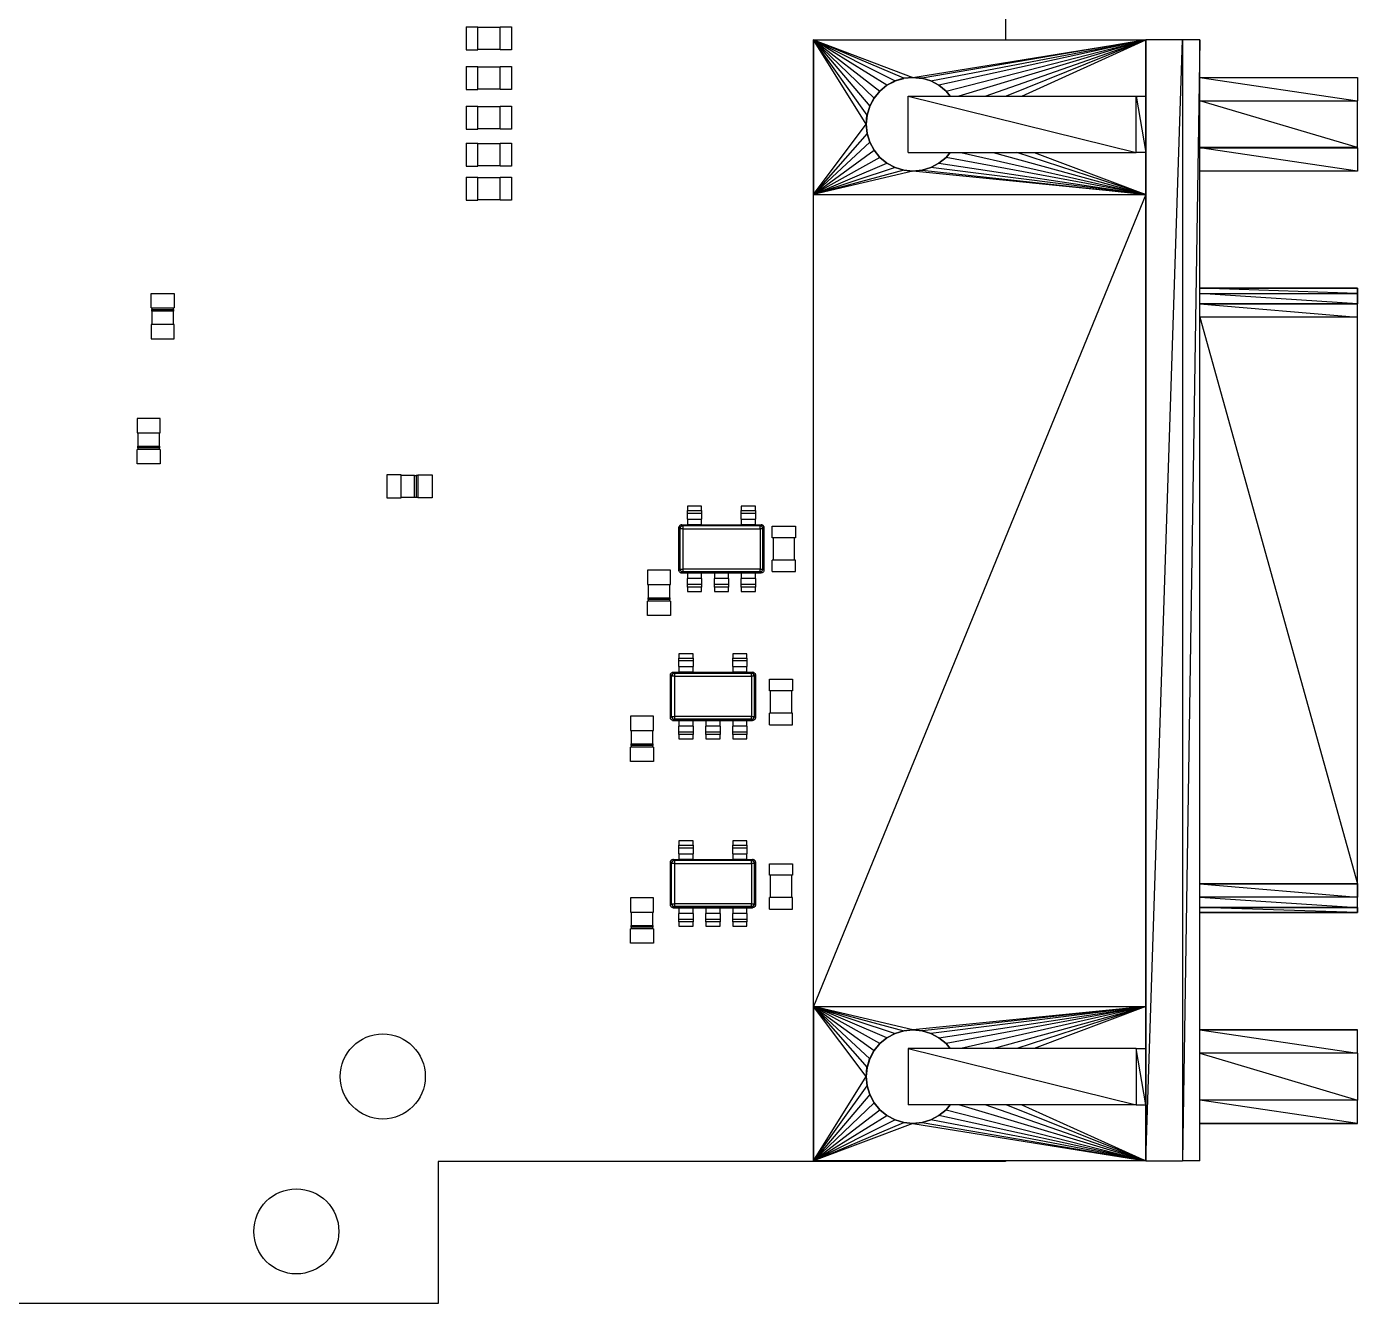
# Model space of a CAD drawing. Header units: millimetres. Extents: x -3 to 395, y 18 to 269.
# Drawn here: x 82.15 to 129.07, y 122.72 to 167.74 of the extents above; entities that cross this region are included whole.
import ezdxf

# ---------------------------------------------------------------- set-up
doc = ezdxf.new("R2010")
doc.units = ezdxf.units.MM

msp = doc.modelspace()

# ---------------------------------------------------------------- linework, layer by layer
at = {"color": 7, "linetype": 'Continuous', "lineweight": 25}
for p, q in [((116.66, 186.843), (116.66, 167.265)), ((97.645, 167.728), (97.645, 166.917)), ((97.645, 167.728), (98.051, 167.728)), ((98.051, 166.917), (98.051, 167.728)), ((98.839, 167.704), (98.051, 167.704)), ((98.839, 166.917), (98.839, 167.728)), ((98.839, 167.728), (99.245, 167.728)), ((99.245, 167.728), (99.245, 166.917)), ((109.892, 167.265), (113.397, 165.944)), ((113.075, 165.913), (109.892, 167.265)), ((109.892, 167.265), (109.892, 161.817)), ((109.892, 167.265), (121.604, 167.265)), ((109.892, 167.265), (111.872, 164.925)), ((111.778, 164.615), (109.892, 167.265)), ((111.746, 164.293), (109.892, 167.265)), ((109.892, 167.265), (112.766, 165.819)), ((112.48, 165.666), (109.892, 167.265)), ((109.892, 167.265), (112.025, 165.211)), ((109.892, 167.265), (112.23, 165.461)), ((109.892, 161.817), (109.892, 167.265)), ((113.397, 165.944), (121.604, 167.265)), ((121.604, 167.265), (113.719, 165.913)), ((114.029, 165.819), (121.604, 167.265)), ((121.604, 167.265), (114.315, 165.666)), ((114.565, 165.461), (121.604, 167.265)), ((121.604, 167.265), (115.013, 165.284)), ((115.948, 165.284), (121.604, 167.265)), ((121.604, 167.265), (116.68, 165.284)), ((117.234, 165.284), (121.604, 167.265)), ((121.604, 167.265), (121.604, 161.817)), ((122.897, 167.265), (121.604, 167.265)), ((121.604, 127.743), (122.897, 167.265)), ((121.604, 127.743), (121.604, 167.265)), ((123.514, 167.265), (122.897, 167.265)), ((122.897, 167.265), (122.897, 127.743)), ((123.514, 167.265), (122.897, 127.743)), ((123.514, 127.743), (123.514, 167.265)), ((97.645, 166.917), (98.051, 166.917)), ((98.051, 166.942), (98.839, 166.942)), ((99.245, 166.917), (98.839, 166.917)), ((97.645, 166.328), (97.645, 165.517)), ((97.645, 166.328), (98.051, 166.328)), ((98.051, 165.517), (98.051, 166.328)), ((98.839, 166.304), (98.051, 166.304)), ((98.839, 165.517), (98.839, 166.328)), ((98.839, 166.328), (99.245, 166.328)), ((99.245, 166.328), (99.245, 165.517)), ((112.48, 165.666), (112.23, 165.461)), ((112.23, 165.461), (112.48, 165.666)), ((112.766, 165.819), (112.48, 165.666)), ((112.48, 165.666), (112.766, 165.818)), ((113.075, 165.913), (112.766, 165.819)), ((112.766, 165.819), (113.075, 165.912)), ((113.397, 165.944), (113.075, 165.913)), ((113.075, 165.913), (113.397, 165.944)), ((113.397, 165.944), (113.719, 165.912)), ((113.719, 165.913), (113.397, 165.944)), ((113.719, 165.913), (114.029, 165.819)), ((114.029, 165.819), (113.719, 165.913)), ((114.315, 165.666), (114.029, 165.819)), ((114.029, 165.819), (114.315, 165.666)), ((114.315, 165.666), (114.565, 165.461)), ((114.565, 165.461), (114.315, 165.666)), ((123.514, 165.944), (129.069, 165.119)), ((123.514, 165.944), (129.069, 165.944)), ((129.069, 165.944), (129.069, 165.119)), ((97.645, 165.517), (98.051, 165.517)), ((98.051, 165.542), (98.839, 165.542)), ((99.245, 165.517), (98.839, 165.517)), ((112.025, 165.211), (111.872, 164.925)), ((111.872, 164.925), (112.024, 165.211)), ((112.025, 165.211), (112.23, 165.461)), ((112.23, 165.461), (112.025, 165.211)), ((113.232, 165.284), (121.274, 163.303)), ((113.232, 163.303), (113.232, 165.284)), ((113.232, 165.284), (121.274, 165.284)), ((114.71, 165.284), (114.565, 165.461)), ((114.565, 165.461), (114.71, 165.284)), ((121.274, 163.303), (121.274, 165.284)), ((121.274, 165.284), (121.604, 163.303)), ((121.274, 165.284), (121.604, 165.284)), ((97.645, 164.928), (97.645, 164.117)), ((97.645, 164.928), (98.051, 164.928)), ((98.051, 164.117), (98.051, 164.928)), ((98.839, 164.904), (98.051, 164.904)), ((98.839, 164.928), (99.245, 164.928)), ((98.839, 164.117), (98.839, 164.928)), ((99.245, 164.928), (99.245, 164.117)), ((111.872, 164.925), (111.778, 164.615)), ((111.778, 164.615), (111.872, 164.925)), ((129.069, 163.468), (123.514, 165.119)), ((123.514, 165.119), (129.069, 165.119)), ((129.069, 163.468), (129.069, 165.119)), ((109.892, 161.817), (111.746, 164.293)), ((111.778, 164.615), (111.746, 164.293)), ((111.746, 164.293), (111.777, 164.615)), ((111.746, 164.293), (111.778, 163.971)), ((111.778, 163.971), (111.746, 164.293)), ((97.645, 164.117), (98.051, 164.117)), ((98.051, 164.141), (98.839, 164.141)), ((99.245, 164.117), (98.839, 164.117)), ((111.778, 163.971), (109.892, 161.817)), ((111.872, 163.662), (111.778, 163.971)), ((111.778, 163.971), (111.872, 163.662)), ((97.645, 163.629), (97.645, 162.817)), ((97.645, 163.629), (98.051, 163.629)), ((98.051, 162.817), (98.051, 163.629)), ((98.839, 163.604), (98.051, 163.604)), ((98.839, 162.817), (98.839, 163.629)), ((98.839, 163.629), (99.245, 163.629)), ((99.245, 163.629), (99.245, 162.817)), ((111.872, 163.662), (109.892, 161.817)), ((109.892, 161.817), (112.025, 163.376)), ((111.872, 163.662), (112.025, 163.376)), ((112.025, 163.376), (111.872, 163.662)), ((112.23, 163.126), (112.025, 163.376)), ((112.025, 163.376), (112.23, 163.126)), ((113.232, 163.303), (121.274, 163.303)), ((114.565, 163.126), (114.71, 163.303)), ((114.71, 163.303), (114.565, 163.126)), ((115.09, 163.303), (121.604, 161.817)), ((116.223, 163.303), (121.604, 161.817)), ((121.604, 161.817), (117.059, 163.303)), ((117.669, 163.303), (121.604, 161.817)), ((121.604, 163.303), (121.274, 163.303)), ((129.069, 163.468), (123.514, 163.468)), ((129.069, 162.642), (123.514, 163.467)), ((123.514, 163.467), (129.069, 163.467)), ((129.069, 163.468), (129.066, 163.467)), ((129.069, 163.467), (129.069, 163.468)), ((129.069, 163.467), (129.069, 162.642)), ((98.051, 162.842), (98.839, 162.842)), ((112.23, 163.126), (109.892, 161.817)), ((109.892, 161.817), (112.48, 162.921)), ((112.48, 162.921), (112.23, 163.126)), ((112.23, 163.126), (112.48, 162.921)), ((112.48, 162.921), (112.766, 162.768)), ((112.766, 162.768), (112.48, 162.92)), ((114.315, 162.921), (114.029, 162.768)), ((114.029, 162.768), (114.315, 162.921)), ((114.565, 163.126), (114.315, 162.921)), ((114.315, 162.921), (114.565, 163.126)), ((114.315, 162.921), (121.604, 161.817)), ((121.604, 161.817), (114.565, 163.126)), ((97.645, 162.817), (98.051, 162.817)), ((97.645, 162.428), (97.645, 161.616)), ((97.645, 162.428), (98.051, 162.428)), ((98.051, 161.616), (98.051, 162.428)), ((98.839, 162.404), (98.051, 162.404)), ((99.245, 162.817), (98.839, 162.817)), ((98.839, 162.428), (99.245, 162.428)), ((98.839, 161.616), (98.839, 162.428)), ((99.245, 162.428), (99.245, 161.616)), ((112.766, 162.768), (109.892, 161.817)), ((113.075, 162.674), (109.892, 161.817)), ((113.397, 162.642), (109.892, 161.817)), ((112.766, 162.768), (113.075, 162.674)), ((113.075, 162.674), (112.766, 162.767)), ((113.075, 162.674), (113.397, 162.642)), ((113.397, 162.642), (113.075, 162.673)), ((113.397, 162.642), (113.719, 162.674)), ((113.719, 162.674), (113.397, 162.642)), ((121.604, 161.817), (113.397, 162.642)), ((114.029, 162.768), (113.719, 162.674)), ((113.719, 162.674), (114.029, 162.768)), ((113.719, 162.674), (121.604, 161.817)), ((121.604, 161.817), (114.029, 162.768)), ((129.069, 162.642), (123.514, 162.642)), ((97.645, 161.616), (98.051, 161.616)), ((98.051, 161.642), (98.839, 161.642)), ((99.245, 161.616), (98.839, 161.616)), ((109.892, 161.817), (121.604, 161.817)), ((109.892, 133.191), (109.892, 161.817)), ((121.604, 161.817), (109.892, 133.191)), ((121.604, 161.817), (121.604, 133.191)), ((86.539, 158.322), (87.351, 158.322)), ((86.539, 157.815), (86.539, 158.322)), ((87.351, 158.322), (87.351, 157.815)), ((129.066, 158.328), (123.514, 158.51)), ((123.514, 158.51), (129.069, 158.51)), ((129.069, 158.51), (123.514, 158.51)), ((129.069, 157.962), (123.514, 158.328)), ((123.514, 158.328), (129.069, 158.328)), ((129.069, 158.51), (129.067, 158.51)), ((129.069, 158.51), (129.069, 158.328)), ((129.069, 158.328), (129.069, 158.51)), ((129.069, 157.962), (129.069, 158.328)), ((129.069, 158.328), (129.069, 157.962)), ((86.539, 157.815), (87.351, 157.815)), ((86.561, 157.757), (87.329, 157.757)), ((86.561, 157.698), (86.561, 157.757)), ((87.329, 157.698), (86.561, 157.698)), ((86.564, 157.815), (86.564, 157.757)), ((86.564, 157.698), (86.564, 157.231)), ((87.326, 157.757), (87.326, 157.815)), ((87.326, 157.231), (87.326, 157.698)), ((87.329, 157.757), (87.329, 157.698)), ((123.514, 157.962), (129.069, 157.493)), ((123.514, 157.962), (129.069, 157.962)), ((129.069, 157.962), (123.514, 157.962)), ((126.736, 157.962), (126.738, 157.962)), ((129.069, 157.493), (129.069, 157.962)), ((87.351, 157.231), (86.539, 157.231)), ((86.539, 157.231), (86.539, 156.722)), ((87.351, 156.722), (87.351, 157.231)), ((123.514, 157.493), (129.069, 137.515)), ((129.069, 157.493), (123.514, 157.493)), ((129.069, 137.515), (129.069, 157.493)), ((86.539, 156.722), (87.351, 156.722)), ((86.039, 153.923), (86.039, 153.415)), ((86.851, 153.923), (86.039, 153.923)), ((86.851, 153.415), (86.851, 153.923)), ((86.039, 153.415), (86.851, 153.415)), ((86.064, 153.415), (86.064, 152.948)), ((86.826, 152.948), (86.826, 153.415)), ((86.851, 152.831), (86.039, 152.831)), ((86.039, 152.323), (86.039, 152.831)), ((86.061, 152.889), (86.061, 152.948)), ((86.061, 152.948), (86.829, 152.948)), ((86.829, 152.889), (86.061, 152.889)), ((86.064, 152.889), (86.064, 152.831)), ((86.826, 152.831), (86.826, 152.889)), ((86.829, 152.948), (86.829, 152.889)), ((86.851, 152.831), (86.851, 152.323)), ((86.851, 152.323), (86.039, 152.323)), ((94.845, 151.929), (94.845, 151.117)), ((95.353, 151.929), (94.845, 151.929)), ((95.353, 151.117), (95.353, 151.929)), ((95.82, 151.904), (95.353, 151.904)), ((95.82, 151.907), (95.879, 151.907)), ((95.82, 151.139), (95.82, 151.907)), ((95.879, 151.907), (95.879, 151.139)), ((95.937, 151.904), (95.879, 151.904)), ((95.937, 151.929), (95.937, 151.117)), ((95.937, 151.929), (96.445, 151.929)), ((96.445, 151.929), (96.445, 151.117)), ((94.845, 151.117), (95.353, 151.117)), ((95.353, 151.142), (95.82, 151.142)), ((95.879, 151.139), (95.82, 151.139)), ((95.879, 151.142), (95.937, 151.142)), ((96.445, 151.117), (95.937, 151.117)), ((105.945, 150.823), (105.445, 150.823)), ((105.445, 150.823), (105.445, 150.673)), ((105.445, 150.673), (105.945, 150.673)), ((105.445, 150.573), (105.445, 150.673)), ((105.945, 150.673), (105.945, 150.823)), ((105.945, 150.673), (105.945, 150.573)), ((107.845, 150.823), (107.345, 150.823)), ((107.345, 150.823), (107.345, 150.673)), ((107.345, 150.673), (107.845, 150.673)), ((107.345, 150.573), (107.345, 150.673)), ((107.845, 150.673), (107.845, 150.823)), ((107.845, 150.673), (107.845, 150.573)), ((105.245, 150.173), (105.245, 150.172)), ((105.245, 150.173), (105.445, 150.173)), ((105.285, 150.132), (105.245, 150.172)), ((105.245, 150.172), (108.045, 150.172)), ((105.945, 150.573), (105.445, 150.573)), ((105.445, 150.373), (105.445, 150.573)), ((105.445, 150.373), (105.945, 150.373)), ((105.445, 150.373), (105.445, 150.173)), ((105.945, 150.173), (105.445, 150.173)), ((105.945, 150.573), (105.945, 150.373)), ((105.945, 150.173), (105.945, 150.373)), ((105.945, 150.173), (107.345, 150.173)), ((107.845, 150.573), (107.345, 150.573)), ((107.345, 150.373), (107.345, 150.573)), ((107.345, 150.373), (107.845, 150.373)), ((107.345, 150.373), (107.345, 150.173)), ((107.845, 150.173), (107.345, 150.173)), ((107.845, 150.573), (107.845, 150.373)), ((107.845, 150.173), (107.845, 150.373)), ((107.845, 150.173), (108.045, 150.173)), ((108.045, 150.172), (108.005, 150.132)), ((108.045, 150.172), (108.045, 150.173)), ((105.149, 150.099), (105.145, 150.071)), ((105.146, 150.073), (105.145, 150.073)), ((105.145, 148.573), (105.145, 150.073)), ((105.186, 150.033), (105.146, 150.073)), ((105.146, 148.573), (105.146, 150.073)), ((105.186, 148.612), (105.186, 150.033)), ((105.285, 150.033), (105.186, 150.033)), ((105.285, 150.132), (105.285, 150.033)), ((108.005, 150.132), (105.285, 150.132)), ((105.285, 150.033), (105.285, 148.612)), ((105.285, 150.033), (108.005, 150.033)), ((108.005, 150.033), (108.005, 150.132)), ((108.005, 150.033), (108.005, 148.612)), ((108.105, 150.033), (108.005, 150.033)), ((108.105, 150.033), (108.145, 150.073)), ((108.105, 148.612), (108.105, 150.033)), ((108.145, 150.071), (108.142, 150.099)), ((108.145, 150.073), (108.145, 148.573)), ((108.145, 150.073), (108.145, 150.073)), ((108.145, 148.573), (108.145, 150.073)), ((108.439, 149.717), (108.439, 150.123)), ((108.439, 150.123), (109.251, 150.123)), ((109.251, 149.717), (108.439, 149.717)), ((108.464, 149.717), (108.464, 148.929)), ((109.226, 148.929), (109.226, 149.717)), ((109.251, 150.123), (109.251, 149.717)), ((109.251, 148.929), (108.439, 148.929)), ((108.439, 148.523), (108.439, 148.929)), ((109.251, 148.523), (109.251, 148.929)), ((104.039, 148.575), (104.039, 148.067)), ((104.851, 148.575), (104.039, 148.575)), ((104.851, 148.067), (104.851, 148.575)), ((105.145, 148.573), (105.146, 148.573)), ((105.146, 148.573), (105.186, 148.612)), ((105.186, 148.612), (105.285, 148.612)), ((105.219, 148.476), (105.247, 148.473)), ((105.285, 148.513), (105.245, 148.473)), ((108.045, 148.473), (105.245, 148.473)), ((105.245, 148.473), (105.245, 148.473)), ((105.245, 148.473), (105.445, 148.473)), ((108.005, 148.612), (105.285, 148.612)), ((105.285, 148.612), (105.285, 148.513)), ((108.005, 148.513), (105.285, 148.513)), ((105.445, 148.473), (105.445, 148.273)), ((105.445, 148.473), (105.945, 148.473)), ((105.945, 148.273), (105.945, 148.473)), ((105.945, 148.473), (106.395, 148.473)), ((106.395, 148.473), (106.395, 148.273)), ((106.395, 148.473), (106.895, 148.473)), ((106.895, 148.273), (106.895, 148.473)), ((106.895, 148.473), (107.345, 148.473)), ((107.345, 148.473), (107.345, 148.273)), ((107.345, 148.473), (107.845, 148.473)), ((107.845, 148.273), (107.845, 148.473)), ((107.845, 148.473), (108.045, 148.473)), ((108.005, 148.513), (108.005, 148.612)), ((108.005, 148.612), (108.105, 148.612)), ((108.045, 148.473), (108.005, 148.513)), ((108.045, 148.473), (108.045, 148.473)), ((108.145, 148.573), (108.105, 148.612)), ((108.145, 148.573), (108.145, 148.573)), ((108.439, 148.523), (109.251, 148.523)), ((104.039, 148.067), (104.851, 148.067)), ((104.064, 148.067), (104.064, 147.6)), ((104.826, 147.6), (104.826, 148.067)), ((105.945, 148.273), (105.445, 148.273)), ((105.445, 148.073), (105.445, 148.273)), ((105.445, 148.073), (105.945, 148.073)), ((105.445, 147.973), (105.445, 148.073)), ((105.945, 147.973), (105.445, 147.973)), ((105.445, 147.973), (105.445, 147.823)), ((105.445, 147.823), (105.945, 147.823)), ((105.945, 148.273), (105.945, 148.073)), ((105.945, 148.073), (105.945, 147.973)), ((105.945, 147.823), (105.945, 147.973)), ((106.895, 148.273), (106.395, 148.273)), ((106.395, 148.073), (106.395, 148.273)), ((106.395, 148.073), (106.895, 148.073)), ((106.395, 147.973), (106.395, 148.073)), ((106.895, 147.973), (106.395, 147.973)), ((106.395, 147.973), (106.395, 147.823)), ((106.395, 147.823), (106.895, 147.823)), ((106.895, 148.273), (106.895, 148.073)), ((106.895, 148.073), (106.895, 147.973)), ((106.895, 147.823), (106.895, 147.973)), ((107.845, 148.273), (107.345, 148.273)), ((107.345, 148.073), (107.345, 148.273)), ((107.345, 148.073), (107.845, 148.073)), ((107.345, 147.973), (107.345, 148.073)), ((107.845, 147.973), (107.345, 147.973)), ((107.345, 147.973), (107.345, 147.823)), ((107.345, 147.823), (107.845, 147.823)), ((107.845, 148.273), (107.845, 148.073)), ((107.845, 148.073), (107.845, 147.973)), ((107.845, 147.823), (107.845, 147.973)), ((104.851, 147.483), (104.039, 147.483)), ((104.039, 146.975), (104.039, 147.483)), ((104.061, 147.541), (104.061, 147.6)), ((104.061, 147.6), (104.829, 147.6)), ((104.829, 147.541), (104.061, 147.541)), ((104.064, 147.541), (104.064, 147.483)), ((104.826, 147.483), (104.826, 147.541)), ((104.829, 147.6), (104.829, 147.541)), ((104.851, 147.483), (104.851, 146.975)), ((104.851, 146.975), (104.039, 146.975)), ((105.645, 145.623), (105.145, 145.623)), ((105.145, 145.623), (105.145, 145.473)), ((105.145, 145.473), (105.645, 145.473)), ((105.145, 145.373), (105.145, 145.473)), ((105.645, 145.473), (105.645, 145.623)), ((105.645, 145.473), (105.645, 145.373)), ((107.545, 145.623), (107.045, 145.623)), ((107.045, 145.623), (107.045, 145.473)), ((107.045, 145.473), (107.545, 145.473)), ((107.045, 145.373), (107.045, 145.473)), ((107.545, 145.473), (107.545, 145.623)), ((107.545, 145.473), (107.545, 145.373)), ((105.645, 145.373), (105.145, 145.373)), ((105.145, 145.173), (105.145, 145.373)), ((105.145, 145.173), (105.645, 145.173)), ((105.145, 145.173), (105.145, 144.973)), ((105.645, 145.373), (105.645, 145.173)), ((105.645, 144.973), (105.645, 145.173)), ((107.545, 145.373), (107.045, 145.373)), ((107.045, 145.173), (107.045, 145.373)), ((107.045, 145.173), (107.545, 145.173)), ((107.045, 145.173), (107.045, 144.973)), ((107.545, 145.373), (107.545, 145.173)), ((107.545, 144.973), (107.545, 145.173)), ((104.849, 144.899), (104.845, 144.871)), ((104.846, 144.873), (104.845, 144.873)), ((104.845, 143.373), (104.845, 144.873)), ((104.886, 144.833), (104.846, 144.873)), ((104.846, 143.373), (104.846, 144.873)), ((104.886, 143.412), (104.886, 144.833)), ((104.985, 144.833), (104.886, 144.833)), ((104.945, 144.973), (104.945, 144.972)), ((104.945, 144.973), (105.145, 144.973)), ((104.985, 144.932), (104.945, 144.972)), ((104.945, 144.972), (107.745, 144.972)), ((104.985, 144.932), (104.985, 144.833)), ((107.705, 144.932), (104.985, 144.932)), ((104.985, 144.833), (104.985, 143.412)), ((104.985, 144.833), (107.705, 144.833)), ((105.645, 144.973), (105.145, 144.973)), ((105.645, 144.973), (107.045, 144.973)), ((107.545, 144.973), (107.045, 144.973)), ((107.545, 144.973), (107.745, 144.973)), ((107.745, 144.972), (107.705, 144.932)), ((107.705, 144.833), (107.705, 144.932)), ((107.705, 144.833), (107.705, 143.412)), ((107.805, 144.833), (107.705, 144.833)), ((107.745, 144.972), (107.745, 144.973)), ((107.805, 144.833), (107.845, 144.873)), ((107.805, 143.412), (107.805, 144.833)), ((107.845, 144.871), (107.842, 144.899)), ((107.845, 144.873), (107.845, 143.373)), ((107.845, 144.873), (107.845, 144.873)), ((107.845, 143.373), (107.845, 144.873)), ((108.339, 144.316), (108.339, 144.723)), ((108.339, 144.723), (109.151, 144.723)), ((109.151, 144.723), (109.151, 144.316)), ((109.151, 144.316), (108.339, 144.316)), ((108.364, 144.316), (108.364, 143.529)), ((109.126, 143.529), (109.126, 144.316)), ((103.439, 143.423), (103.439, 142.915)), ((104.251, 143.423), (103.439, 143.423)), ((104.251, 142.915), (104.251, 143.423)), ((104.845, 143.373), (104.846, 143.373)), ((104.846, 143.373), (104.886, 143.412)), ((104.886, 143.412), (104.985, 143.412)), ((104.919, 143.276), (104.947, 143.273)), ((104.985, 143.313), (104.945, 143.273)), ((107.745, 143.273), (104.945, 143.273)), ((104.945, 143.273), (104.945, 143.273)), ((104.945, 143.273), (105.145, 143.273)), ((104.985, 143.412), (104.985, 143.313)), ((107.705, 143.412), (104.985, 143.412)), ((107.705, 143.313), (104.985, 143.313)), ((105.145, 143.273), (105.145, 143.073)), ((105.145, 143.273), (105.645, 143.273)), ((105.645, 143.073), (105.645, 143.273)), ((105.645, 143.273), (106.095, 143.273)), ((106.095, 143.273), (106.095, 143.073)), ((106.095, 143.273), (106.595, 143.273)), ((106.595, 143.073), (106.595, 143.273)), ((106.595, 143.273), (107.045, 143.273)), ((107.045, 143.273), (107.045, 143.073)), ((107.045, 143.273), (107.545, 143.273)), ((107.545, 143.073), (107.545, 143.273)), ((107.545, 143.273), (107.745, 143.273)), ((107.705, 143.313), (107.705, 143.412)), ((107.705, 143.412), (107.805, 143.412)), ((107.745, 143.273), (107.705, 143.313)), ((107.745, 143.273), (107.745, 143.273)), ((107.845, 143.373), (107.805, 143.412)), ((107.845, 143.373), (107.845, 143.373)), ((109.151, 143.529), (108.339, 143.529)), ((108.339, 143.123), (108.339, 143.529)), ((108.339, 143.123), (109.151, 143.123)), ((109.151, 143.123), (109.151, 143.529)), ((103.439, 142.915), (104.251, 142.915)), ((103.464, 142.915), (103.464, 142.448)), ((104.226, 142.448), (104.226, 142.915)), ((105.645, 143.073), (105.145, 143.073)), ((105.145, 142.873), (105.145, 143.073)), ((105.145, 142.873), (105.645, 142.873)), ((105.145, 142.773), (105.145, 142.873)), ((105.645, 142.773), (105.145, 142.773)), ((105.145, 142.773), (105.145, 142.623)), ((105.645, 143.073), (105.645, 142.873)), ((105.645, 142.873), (105.645, 142.773)), ((105.645, 142.623), (105.645, 142.773)), ((106.595, 143.073), (106.095, 143.073)), ((106.095, 142.873), (106.095, 143.073)), ((106.095, 142.873), (106.595, 142.873)), ((106.095, 142.773), (106.095, 142.873)), ((106.595, 142.773), (106.095, 142.773)), ((106.095, 142.773), (106.095, 142.623)), ((106.595, 143.073), (106.595, 142.873)), ((106.595, 142.873), (106.595, 142.773)), ((106.595, 142.623), (106.595, 142.773)), ((107.545, 143.073), (107.045, 143.073)), ((107.045, 142.873), (107.045, 143.073)), ((107.045, 142.873), (107.545, 142.873)), ((107.045, 142.773), (107.045, 142.873)), ((107.545, 142.773), (107.045, 142.773)), ((107.045, 142.773), (107.045, 142.623)), ((107.545, 143.073), (107.545, 142.873)), ((107.545, 142.873), (107.545, 142.773)), ((107.545, 142.623), (107.545, 142.773)), ((104.251, 142.331), (103.439, 142.331)), ((103.439, 141.823), (103.439, 142.331)), ((103.461, 142.389), (103.461, 142.448)), ((103.461, 142.448), (104.229, 142.448)), ((104.229, 142.389), (103.461, 142.389)), ((103.464, 142.389), (103.464, 142.331)), ((104.226, 142.331), (104.226, 142.389)), ((104.229, 142.448), (104.229, 142.389)), ((104.251, 142.331), (104.251, 141.823)), ((105.145, 142.623), (105.645, 142.623)), ((106.095, 142.623), (106.595, 142.623)), ((107.045, 142.623), (107.545, 142.623)), ((104.251, 141.823), (103.439, 141.823)), ((105.645, 139.023), (105.145, 139.023)), ((105.145, 139.023), (105.145, 138.872)), ((105.645, 138.872), (105.645, 139.023)), ((107.545, 139.023), (107.045, 139.023)), ((107.045, 139.023), (107.045, 138.872)), ((107.545, 138.872), (107.545, 139.023)), ((105.145, 138.872), (105.645, 138.872)), ((105.145, 138.773), (105.145, 138.872)), ((105.645, 138.773), (105.145, 138.773)), ((105.145, 138.573), (105.145, 138.773)), ((105.145, 138.573), (105.645, 138.573)), ((105.145, 138.573), (105.145, 138.373)), ((105.645, 138.872), (105.645, 138.773)), ((105.645, 138.773), (105.645, 138.573)), ((105.645, 138.373), (105.645, 138.573)), ((107.045, 138.872), (107.545, 138.872)), ((107.045, 138.773), (107.045, 138.872)), ((107.545, 138.773), (107.045, 138.773)), ((107.045, 138.573), (107.045, 138.773)), ((107.045, 138.573), (107.545, 138.573)), ((107.045, 138.573), (107.045, 138.373)), ((107.545, 138.872), (107.545, 138.773)), ((107.545, 138.773), (107.545, 138.573)), ((107.545, 138.373), (107.545, 138.573)), ((104.849, 138.299), (104.845, 138.271)), ((104.846, 138.272), (104.845, 138.272)), ((104.845, 136.772), (104.845, 138.272)), ((104.886, 138.233), (104.846, 138.272)), ((104.846, 136.772), (104.846, 138.272)), ((104.886, 136.812), (104.886, 138.233)), ((104.985, 138.233), (104.886, 138.233)), ((104.945, 138.373), (104.945, 138.372)), ((104.945, 138.373), (105.145, 138.373)), ((104.985, 138.332), (104.945, 138.372)), ((104.945, 138.372), (107.745, 138.372)), ((104.985, 138.332), (104.985, 138.233)), ((107.705, 138.332), (104.985, 138.332)), ((104.985, 138.233), (104.985, 136.812)), ((104.985, 138.233), (107.705, 138.233)), ((105.645, 138.373), (105.145, 138.373)), ((105.645, 138.373), (107.045, 138.373)), ((107.545, 138.373), (107.045, 138.373)), ((107.545, 138.373), (107.745, 138.373)), ((107.745, 138.372), (107.705, 138.332)), ((107.705, 138.233), (107.705, 138.332)), ((107.705, 138.233), (107.705, 136.812)), ((107.805, 138.233), (107.705, 138.233)), ((107.745, 138.372), (107.745, 138.373)), ((107.805, 138.233), (107.845, 138.272)), ((107.805, 136.812), (107.805, 138.233)), ((107.845, 138.271), (107.842, 138.299)), ((107.845, 138.272), (107.845, 136.772)), ((107.845, 138.272), (107.845, 138.272)), ((107.845, 136.772), (107.845, 138.272)), ((108.339, 137.817), (108.339, 138.223)), ((108.339, 138.223), (109.151, 138.223)), ((109.151, 138.223), (109.151, 137.817)), ((109.151, 137.817), (108.339, 137.817)), ((108.364, 137.817), (108.364, 137.029)), ((109.126, 137.029), (109.126, 137.817)), ((129.069, 137.515), (123.514, 137.515)), ((123.515, 137.515), (123.514, 137.515)), ((123.514, 137.515), (129.069, 137.046)), ((123.514, 137.515), (129.069, 137.515)), ((129.069, 137.515), (129.069, 137.046)), ((129.069, 137.046), (129.069, 137.515)), ((103.439, 137.023), (103.439, 136.515)), ((104.251, 137.023), (103.439, 137.023)), ((104.251, 136.515), (104.251, 137.023)), ((109.151, 137.029), (108.339, 137.029)), ((108.339, 136.623), (108.339, 137.029)), ((109.151, 136.623), (109.151, 137.029)), ((129.069, 137.046), (123.514, 137.046)), ((123.515, 137.046), (129.069, 136.68)), ((129.069, 136.68), (129.069, 137.046)), ((104.845, 136.772), (104.846, 136.772)), ((104.846, 136.772), (104.886, 136.812)), ((104.886, 136.812), (104.985, 136.812)), ((104.919, 136.676), (104.947, 136.673)), ((104.985, 136.713), (104.945, 136.673)), ((107.745, 136.673), (104.945, 136.673)), ((104.945, 136.673), (104.945, 136.672)), ((104.945, 136.672), (105.145, 136.672)), ((107.705, 136.812), (104.985, 136.812)), ((104.985, 136.812), (104.985, 136.713)), ((107.705, 136.713), (104.985, 136.713)), ((105.145, 136.672), (105.645, 136.672)), ((105.145, 136.672), (105.145, 136.472)), ((105.645, 136.472), (105.645, 136.672)), ((105.645, 136.672), (106.095, 136.672)), ((106.095, 136.672), (106.095, 136.472)), ((106.095, 136.672), (106.595, 136.672)), ((106.595, 136.472), (106.595, 136.672)), ((106.595, 136.672), (107.045, 136.672)), ((107.045, 136.672), (107.545, 136.672)), ((107.045, 136.672), (107.045, 136.472)), ((107.545, 136.472), (107.545, 136.672)), ((107.545, 136.672), (107.745, 136.672)), ((107.705, 136.713), (107.705, 136.812)), ((107.705, 136.812), (107.805, 136.812)), ((107.745, 136.673), (107.705, 136.713)), ((107.745, 136.672), (107.745, 136.673)), ((107.845, 136.772), (107.805, 136.812)), ((107.845, 136.772), (107.845, 136.772)), ((108.339, 136.623), (109.151, 136.623)), ((129.069, 136.498), (123.514, 136.68)), ((123.514, 136.68), (129.069, 136.68)), ((129.069, 136.68), (123.514, 136.68)), ((129.069, 136.68), (129.069, 136.498)), ((129.069, 136.498), (129.069, 136.68)), ((103.439, 136.515), (104.251, 136.515)), ((103.464, 136.515), (103.464, 136.047)), ((104.226, 136.047), (104.226, 136.515)), ((105.645, 136.472), (105.145, 136.472)), ((105.145, 136.272), (105.145, 136.472)), ((105.145, 136.272), (105.645, 136.272)), ((105.145, 136.173), (105.145, 136.272)), ((105.645, 136.173), (105.145, 136.173)), ((105.145, 136.173), (105.145, 136.022)), ((105.645, 136.472), (105.645, 136.272)), ((105.645, 136.272), (105.645, 136.173)), ((105.645, 136.022), (105.645, 136.173)), ((106.595, 136.472), (106.095, 136.472)), ((106.095, 136.272), (106.095, 136.472)), ((106.095, 136.272), (106.595, 136.272)), ((106.095, 136.173), (106.095, 136.272)), ((106.595, 136.173), (106.095, 136.173)), ((106.095, 136.173), (106.095, 136.022)), ((106.595, 136.472), (106.595, 136.272)), ((106.595, 136.272), (106.595, 136.173)), ((106.595, 136.022), (106.595, 136.173)), ((107.545, 136.472), (107.045, 136.472)), ((107.045, 136.272), (107.045, 136.472)), ((107.045, 136.272), (107.545, 136.272)), ((107.045, 136.173), (107.045, 136.272)), ((107.545, 136.173), (107.045, 136.173)), ((107.045, 136.173), (107.045, 136.022)), ((107.545, 136.472), (107.545, 136.272)), ((107.545, 136.272), (107.545, 136.173)), ((107.545, 136.022), (107.545, 136.173)), ((129.069, 136.498), (123.514, 136.498)), ((123.578, 136.498), (123.514, 136.497)), ((123.514, 136.497), (129.069, 136.497)), ((129.069, 136.497), (129.069, 136.498)), ((104.251, 135.931), (103.439, 135.931)), ((103.439, 135.422), (103.439, 135.931)), ((103.461, 135.989), (103.461, 136.047)), ((103.461, 136.047), (104.229, 136.047)), ((104.229, 135.989), (103.461, 135.989)), ((103.464, 135.989), (103.464, 135.931)), ((104.226, 135.931), (104.226, 135.989)), ((104.229, 136.047), (104.229, 135.989)), ((104.251, 135.931), (104.251, 135.422)), ((105.145, 136.022), (105.645, 136.022)), ((106.095, 136.022), (106.595, 136.022)), ((107.045, 136.022), (107.545, 136.022)), ((104.251, 135.422), (103.439, 135.422)), ((113.397, 132.366), (109.892, 133.191)), ((109.892, 133.191), (109.892, 127.743)), ((109.892, 133.191), (112.766, 132.24)), ((112.48, 132.087), (109.892, 133.191)), ((109.892, 133.191), (121.604, 133.191)), ((112.23, 131.882), (109.892, 133.191)), ((109.892, 133.191), (113.075, 132.334)), ((109.892, 133.191), (112.025, 131.632)), ((111.872, 131.346), (109.892, 133.191)), ((109.892, 133.191), (111.778, 131.037)), ((111.746, 130.715), (109.892, 133.191)), ((109.892, 127.743), (109.892, 133.191)), ((121.604, 133.191), (113.397, 132.366)), ((121.604, 133.191), (113.719, 132.334)), ((121.604, 133.191), (114.029, 132.24)), ((114.315, 132.087), (121.604, 133.191)), ((121.604, 133.191), (114.565, 131.882)), ((121.604, 133.191), (115.09, 131.705)), ((116.223, 131.705), (121.604, 133.191)), ((121.604, 133.191), (117.059, 131.705)), ((121.604, 133.191), (117.669, 131.705)), ((121.604, 133.191), (121.604, 127.743)), ((113.075, 132.334), (112.766, 132.24)), ((112.766, 132.24), (113.075, 132.333)), ((113.397, 132.366), (113.075, 132.334)), ((113.075, 132.334), (113.397, 132.365)), ((113.719, 132.334), (113.397, 132.366)), ((113.397, 132.366), (113.719, 132.334)), ((114.029, 132.24), (113.719, 132.334)), ((113.719, 132.334), (114.029, 132.24)), ((129.069, 132.366), (123.514, 132.366)), ((123.514, 132.365), (129.069, 131.54)), ((123.514, 132.365), (129.069, 132.365)), ((129.069, 132.366), (129.066, 132.365)), ((129.069, 131.54), (129.069, 132.366)), ((112.025, 131.632), (112.23, 131.882)), ((112.23, 131.882), (112.025, 131.632)), ((112.48, 132.087), (112.23, 131.882)), ((112.23, 131.882), (112.48, 132.087)), ((112.766, 132.24), (112.48, 132.087)), ((112.48, 132.087), (112.766, 132.239)), ((114.029, 132.24), (114.315, 132.087)), ((114.315, 132.087), (114.029, 132.24)), ((114.565, 131.882), (114.315, 132.087)), ((114.315, 132.087), (114.565, 131.882)), ((114.71, 131.705), (114.565, 131.882)), ((114.565, 131.882), (114.71, 131.705)), ((111.872, 131.346), (112.024, 131.632)), ((112.025, 131.632), (111.872, 131.346)), ((121.274, 131.705), (113.232, 131.705)), ((113.232, 131.705), (113.232, 129.724)), ((113.232, 131.705), (121.274, 129.724)), ((121.274, 131.705), (121.274, 129.724)), ((121.604, 129.724), (121.274, 131.705)), ((121.274, 131.705), (121.604, 131.705)), ((123.514, 131.54), (129.069, 129.889)), ((129.069, 131.54), (123.514, 131.54)), ((129.069, 131.54), (129.069, 129.889)), ((111.746, 130.715), (111.777, 131.037)), ((111.778, 131.037), (111.746, 130.715)), ((111.778, 131.037), (111.871, 131.346)), ((111.872, 131.346), (111.778, 131.037)), ((109.892, 127.743), (111.746, 130.715)), ((111.746, 130.715), (111.778, 130.393)), ((111.778, 130.393), (111.746, 130.715)), ((109.892, 127.743), (111.778, 130.393)), ((111.872, 130.083), (109.892, 127.743)), ((111.778, 130.393), (111.872, 130.083)), ((111.872, 130.083), (111.778, 130.393)), ((111.872, 130.083), (112.025, 129.797)), ((112.025, 129.797), (111.872, 130.083)), ((112.025, 129.797), (109.892, 127.743)), ((109.892, 127.743), (112.23, 129.547)), ((112.23, 129.547), (112.025, 129.797)), ((112.025, 129.797), (112.23, 129.547)), ((112.23, 129.547), (112.48, 129.342)), ((112.48, 129.342), (112.23, 129.547)), ((121.274, 129.724), (113.232, 129.724)), ((114.315, 129.342), (114.565, 129.547)), ((114.565, 129.547), (114.315, 129.342)), ((114.71, 129.724), (114.565, 129.547)), ((114.565, 129.547), (114.71, 129.724)), ((114.565, 129.547), (121.604, 127.743)), ((121.604, 127.743), (115.013, 129.724)), ((121.604, 127.743), (115.948, 129.724)), ((121.604, 127.743), (116.68, 129.724)), ((117.234, 129.724), (121.604, 127.743)), ((121.274, 129.724), (121.604, 129.724)), ((129.069, 129.889), (123.514, 129.889)), ((129.069, 129.064), (123.516, 129.889)), ((129.069, 129.064), (129.069, 129.889)), ((109.892, 127.743), (112.48, 129.342)), ((112.766, 129.189), (109.892, 127.743)), ((109.892, 127.743), (113.075, 129.095)), ((113.397, 129.064), (109.892, 127.743)), ((112.48, 129.342), (112.766, 129.189)), ((112.766, 129.189), (112.48, 129.341)), ((112.766, 129.189), (113.075, 129.095)), ((113.075, 129.095), (112.766, 129.188)), ((113.075, 129.095), (113.397, 129.064)), ((113.397, 129.064), (113.075, 129.095)), ((113.719, 129.095), (113.397, 129.063)), ((113.397, 129.064), (113.719, 129.095)), ((113.397, 129.064), (121.604, 127.743)), ((114.029, 129.189), (113.719, 129.095)), ((113.719, 129.095), (114.029, 129.189)), ((113.719, 129.095), (121.604, 127.743)), ((114.315, 129.342), (114.029, 129.189)), ((114.029, 129.189), (114.315, 129.342)), ((121.604, 127.743), (114.029, 129.189)), ((121.604, 127.743), (114.315, 129.342)), ((123.514, 129.063), (123.516, 129.064)), ((129.069, 129.064), (123.514, 129.064)), ((123.514, 129.063), (129.069, 129.063)), ((129.069, 129.063), (129.069, 129.064)), ((96.66, 127.721), (96.66, 122.721)), ((116.66, 127.721), (96.66, 127.721)), ((121.604, 127.743), (109.892, 127.743)), ((116.66, 127.743), (116.66, 127.721)), ((121.604, 127.743), (122.897, 127.743)), ((123.514, 127.743), (122.897, 127.743)), ((96.66, 122.721), (16.661, 122.721))]:
    msp.add_line(p, q, dxfattribs=at)
for centre in [(94.704, 130.721), (91.656, 125.26)]:
    msp.add_circle(centre, 1.5, dxfattribs=at)
for centre, start, end in [((105.287, 150.031), 90.7318, 179.2704), ((108.004, 150.031), 0.7296, 89.2682), ((105.287, 148.614), 180.7306, 269.2694), ((108.004, 148.614), 270.7306, 359.2694), ((104.987, 144.831), 90.7306, 179.2694), ((107.704, 144.831), 0.7306, 89.2694), ((104.987, 143.414), 180.7296, 269.2682), ((107.704, 143.414), 270.7318, 359.2704), ((104.987, 138.231), 90.7339, 179.2682), ((107.704, 138.231), 0.7318, 89.2661), ((104.987, 136.814), 180.7318, 269.2661), ((107.704, 136.814), 270.7339, 359.2682)]:
    msp.add_arc(centre, 0.101, start, end, dxfattribs=at)
for points, knots in [([(105.145, 150.073), (105.147, 150.086), (105.15, 150.112), (105.173, 150.145), (105.206, 150.168), (105.232, 150.171), (105.245, 150.173)], [0, 0, 0, 0, 0.2500115, 0.5000306, 0.7500165, 1, 1, 1, 1]), ([(105.245, 150.172), (105.232, 150.17), (105.206, 150.167), (105.174, 150.144), (105.151, 150.111), (105.147, 150.085), (105.146, 150.073)], [0, 0, 0, 0, 0.249964, 0.500024, 0.749984, 1, 1, 1, 1]), ([(105.146, 150.073), (105.147, 150.085), (105.151, 150.111), (105.174, 150.144), (105.206, 150.167), (105.232, 150.17), (105.245, 150.172)], [0, 0, 0, 0, 0.250016, 0.499976, 0.750036, 1, 1, 1, 1]), ([(108.045, 150.173), (108.058, 150.171), (108.085, 150.168), (108.118, 150.145), (108.141, 150.112), (108.144, 150.086), (108.145, 150.073)], [0, 0, 0, 0, 0.2499835, 0.4999694, 0.7499885, 1, 1, 1, 1]), ([(108.145, 150.073), (108.143, 150.085), (108.14, 150.111), (108.117, 150.144), (108.084, 150.167), (108.058, 150.17), (108.045, 150.172)], [0, 0, 0, 0, 0.250016, 0.499976, 0.750036, 1, 1, 1, 1]), ([(108.045, 150.172), (108.058, 150.17), (108.084, 150.167), (108.117, 150.144), (108.14, 150.111), (108.143, 150.085), (108.145, 150.073)], [0, 0, 0, 0, 0.249964, 0.500024, 0.749984, 1, 1, 1, 1]), ([(105.245, 148.473), (105.232, 148.474), (105.206, 148.477), (105.173, 148.5), (105.15, 148.533), (105.147, 148.559), (105.145, 148.573)], [0, 0, 0, 0, 0.249989, 0.499981, 0.750006, 1, 1, 1, 1]), ([(105.245, 148.473), (105.232, 148.475), (105.206, 148.478), (105.174, 148.501), (105.151, 148.534), (105.147, 148.56), (105.146, 148.573)], [0, 0, 0, 0, 0.249968, 0.500019, 0.750003, 1, 1, 1, 1]), ([(105.245, 148.473), (105.232, 148.475), (105.206, 148.478), (105.174, 148.501), (105.151, 148.534), (105.147, 148.56), (105.146, 148.573)], [0, 0, 0, 0, 0.249968, 0.500019, 0.750003, 1, 1, 1, 1]), ([(108.145, 148.573), (108.143, 148.56), (108.14, 148.534), (108.117, 148.501), (108.084, 148.478), (108.058, 148.475), (108.045, 148.473)], [0, 0, 0, 0, 0.249997, 0.499981, 0.750032, 1, 1, 1, 1]), ([(108.145, 148.573), (108.144, 148.559), (108.141, 148.533), (108.118, 148.5), (108.085, 148.477), (108.058, 148.474), (108.045, 148.473)], [0, 0, 0, 0, 0.249994, 0.500019, 0.750011, 1, 1, 1, 1]), ([(108.145, 148.573), (108.143, 148.56), (108.14, 148.534), (108.117, 148.501), (108.084, 148.478), (108.058, 148.475), (108.045, 148.473)], [0, 0, 0, 0, 0.249997, 0.499981, 0.750032, 1, 1, 1, 1]), ([(104.845, 144.873), (104.847, 144.886), (104.85, 144.912), (104.873, 144.945), (104.906, 144.968), (104.932, 144.971), (104.945, 144.973)], [0, 0, 0, 0, 0.249994, 0.500019, 0.750011, 1, 1, 1, 1]), ([(104.945, 144.972), (104.932, 144.97), (104.906, 144.967), (104.874, 144.944), (104.851, 144.911), (104.847, 144.885), (104.846, 144.873)], [0, 0, 0, 0, 0.249968, 0.500019, 0.750003, 1, 1, 1, 1]), ([(104.846, 144.873), (104.847, 144.885), (104.851, 144.911), (104.874, 144.944), (104.906, 144.967), (104.932, 144.97), (104.945, 144.972)], [0, 0, 0, 0, 0.249997, 0.499981, 0.750032, 1, 1, 1, 1]), ([(107.745, 144.973), (107.758, 144.971), (107.785, 144.968), (107.818, 144.945), (107.841, 144.912), (107.844, 144.886), (107.845, 144.873)], [0, 0, 0, 0, 0.249989, 0.499981, 0.750006, 1, 1, 1, 1]), ([(107.845, 144.873), (107.843, 144.885), (107.84, 144.911), (107.817, 144.944), (107.784, 144.967), (107.758, 144.97), (107.745, 144.972)], [0, 0, 0, 0, 0.249997, 0.499981, 0.750032, 1, 1, 1, 1]), ([(107.745, 144.972), (107.758, 144.97), (107.784, 144.967), (107.817, 144.944), (107.84, 144.911), (107.843, 144.885), (107.845, 144.873)], [0, 0, 0, 0, 0.249968, 0.500019, 0.750003, 1, 1, 1, 1]), ([(104.945, 143.273), (104.932, 143.274), (104.906, 143.277), (104.873, 143.3), (104.85, 143.333), (104.847, 143.359), (104.845, 143.373)], [0, 0, 0, 0, 0.2499835, 0.4999694, 0.7499885, 1, 1, 1, 1]), ([(104.945, 143.273), (104.932, 143.275), (104.906, 143.278), (104.874, 143.301), (104.851, 143.334), (104.847, 143.36), (104.846, 143.373)], [0, 0, 0, 0, 0.249964, 0.500024, 0.749984, 1, 1, 1, 1]), ([(104.945, 143.273), (104.932, 143.275), (104.906, 143.278), (104.874, 143.301), (104.851, 143.334), (104.847, 143.36), (104.846, 143.373)], [0, 0, 0, 0, 0.249964, 0.500024, 0.749984, 1, 1, 1, 1]), ([(107.845, 143.373), (107.843, 143.36), (107.84, 143.334), (107.817, 143.301), (107.784, 143.278), (107.758, 143.275), (107.745, 143.273)], [0, 0, 0, 0, 0.250016, 0.499976, 0.750036, 1, 1, 1, 1]), ([(107.845, 143.373), (107.844, 143.359), (107.841, 143.333), (107.818, 143.3), (107.785, 143.277), (107.758, 143.274), (107.745, 143.273)], [0, 0, 0, 0, 0.2500115, 0.5000306, 0.7500165, 1, 1, 1, 1]), ([(107.845, 143.373), (107.843, 143.36), (107.84, 143.334), (107.817, 143.301), (107.784, 143.278), (107.758, 143.275), (107.745, 143.273)], [0, 0, 0, 0, 0.250016, 0.499976, 0.750036, 1, 1, 1, 1]), ([(104.845, 138.272), (104.847, 138.286), (104.85, 138.312), (104.873, 138.345), (104.906, 138.368), (104.932, 138.371), (104.945, 138.373)], [0, 0, 0, 0, 0.250015, 0.500018, 0.750008, 1, 1, 1, 1]), ([(104.945, 138.372), (104.932, 138.37), (104.906, 138.367), (104.874, 138.344), (104.851, 138.311), (104.847, 138.285), (104.846, 138.272)], [0, 0, 0, 0, 0.249971, 0.50002, 0.749982, 1, 1, 1, 1]), ([(104.846, 138.272), (104.847, 138.285), (104.851, 138.311), (104.874, 138.344), (104.906, 138.367), (104.932, 138.37), (104.945, 138.372)], [0, 0, 0, 0, 0.250018, 0.49998, 0.750029, 1, 1, 1, 1]), ([(107.745, 138.373), (107.758, 138.371), (107.785, 138.368), (107.818, 138.345), (107.841, 138.312), (107.844, 138.286), (107.845, 138.272)], [0, 0, 0, 0, 0.249992, 0.499982, 0.749985, 1, 1, 1, 1]), ([(107.845, 138.272), (107.843, 138.285), (107.84, 138.311), (107.817, 138.344), (107.784, 138.367), (107.758, 138.37), (107.745, 138.372)], [0, 0, 0, 0, 0.250018, 0.49998, 0.750029, 1, 1, 1, 1]), ([(107.745, 138.372), (107.758, 138.37), (107.784, 138.367), (107.817, 138.344), (107.84, 138.311), (107.843, 138.285), (107.845, 138.272)], [0, 0, 0, 0, 0.249971, 0.50002, 0.749982, 1, 1, 1, 1]), ([(104.945, 136.672), (104.932, 136.674), (104.906, 136.677), (104.873, 136.7), (104.85, 136.733), (104.847, 136.759), (104.845, 136.772)], [0, 0, 0, 0, 0.249992, 0.499982, 0.749985, 1, 1, 1, 1]), ([(104.945, 136.673), (104.932, 136.675), (104.906, 136.678), (104.874, 136.701), (104.851, 136.734), (104.847, 136.76), (104.846, 136.772)], [0, 0, 0, 0, 0.249971, 0.50002, 0.749982, 1, 1, 1, 1]), ([(104.945, 136.673), (104.932, 136.675), (104.906, 136.678), (104.874, 136.701), (104.851, 136.734), (104.847, 136.76), (104.846, 136.772)], [0, 0, 0, 0, 0.249971, 0.50002, 0.749982, 1, 1, 1, 1]), ([(107.845, 136.772), (107.843, 136.76), (107.84, 136.734), (107.817, 136.701), (107.784, 136.678), (107.758, 136.675), (107.745, 136.673)], [0, 0, 0, 0, 0.250018, 0.49998, 0.750029, 1, 1, 1, 1]), ([(107.845, 136.772), (107.844, 136.759), (107.841, 136.733), (107.818, 136.7), (107.785, 136.677), (107.758, 136.674), (107.745, 136.672)], [0, 0, 0, 0, 0.250015, 0.500018, 0.750008, 1, 1, 1, 1]), ([(107.845, 136.772), (107.843, 136.76), (107.84, 136.734), (107.817, 136.701), (107.784, 136.678), (107.758, 136.675), (107.745, 136.673)], [0, 0, 0, 0, 0.250018, 0.49998, 0.750029, 1, 1, 1, 1])]:
    msp.add_open_spline(points, degree=3, knots=knots, dxfattribs=at)

doc.saveas('drawing.dxf')
